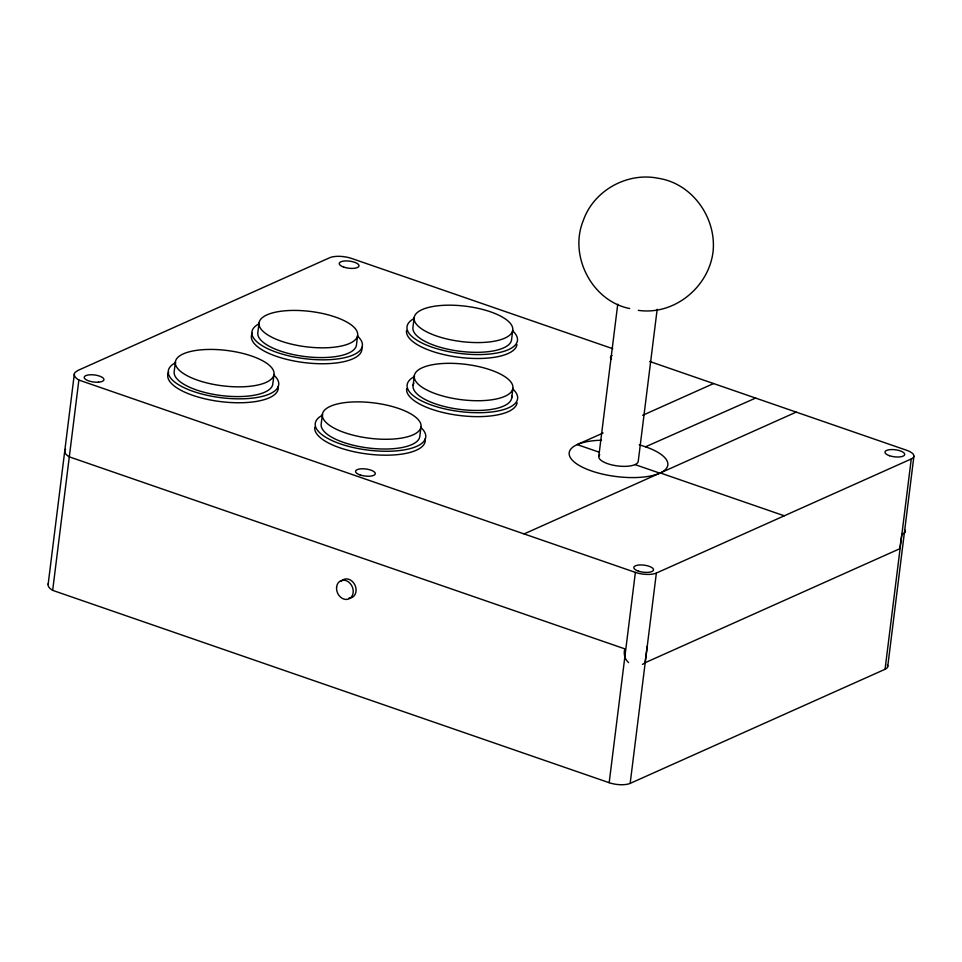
<?xml version="1.0" encoding="UTF-8"?>
<svg xmlns="http://www.w3.org/2000/svg" width="962" height="962" viewBox="0 0 962 962"><rect width="100%" height="100%" fill="white"/><g stroke="black" fill="none" stroke-linecap="round" stroke-linejoin="round"><path stroke-width="1.44" d="M48.148 584.283L74.339 373.965M887.385 665.067A16.45 5.892 7.1 0 1 885.064 669.275L630.17 783.381A15.26 5.471 7.1 0 1 609.174 782.707L52.669 590.367L78.872 380.05A23.172 8.309 7.1 0 1 75.144 372.378L78.03 370.382L329.665 257.744A15.969 5.724 7.1 0 1 351.623 258.453L612.794 348.713M175.409 361.808L174.206 371.56A49.699 17.809 7.1 0 0 220.767 395.49A49.699 17.809 7.1 0 0 272.775 384.211L273.99 374.471A49.699 17.809 7.1 0 0 202.417 349.723A49.699 17.809 7.1 0 0 197.703 380.23A49.699 17.809 7.1 0 0 273.99 374.471M259.055 322.799L257.84 332.551A49.699 17.809 7.1 0 0 304.413 356.481A49.699 17.809 7.1 0 0 356.421 345.202L357.636 335.461A49.699 17.809 7.1 0 0 286.051 310.714A49.699 17.809 7.1 0 0 281.349 341.209A49.699 17.809 7.1 0 0 357.636 335.461M322.414 414.249L321.2 423.989A49.699 17.809 7.1 0 0 367.773 447.919A49.699 17.809 7.1 0 0 419.781 436.64L420.995 426.9A49.699 17.809 7.1 0 0 349.422 402.164A49.699 17.809 7.1 0 0 344.709 432.659A49.699 17.809 7.1 0 0 420.995 426.9M414.165 317.556L412.951 327.296A49.699 17.809 7.1 0 0 459.523 351.226A49.699 17.809 7.1 0 0 511.531 339.947L512.734 330.207A49.699 17.809 7.1 0 0 441.161 305.471A49.699 17.809 7.1 0 0 436.459 335.966A49.699 17.809 7.1 0 0 512.734 330.207M413.095 385.437L414.309 375.697M511.676 398.088L512.878 388.347A49.699 17.809 7.1 0 0 441.305 363.612A49.699 17.809 7.1 0 0 436.604 394.107A49.699 17.809 7.1 0 0 512.878 388.347M598.797 456.349L617.748 304.208M657.178 309.271L638.227 461.411A19.877 7.119 7.1 0 1 614.862 465.536A19.877 7.119 7.1 0 1 599.747 454.617M609.174 782.707L635.377 572.39L78.872 380.05M630.17 783.381L656.361 573.063L911.267 458.958A16.45 5.892 7.1 0 0 906.517 450.228L649.699 361.471M885.064 669.275L911.267 458.958M887.71 666.642L913.9 456.325M642.46 664.369A13.564 12.927 -60.7 0 0 645.033 662.758L647.246 646.284M603.102 432.996L577.188 444.6L599.23 452.212M642.652 415.295L713.576 383.549M524.098 533.922L796.223 412.109M645.033 662.758L899.735 548.749L901.899 534.187A14.574 4.485 1.7 0 0 904.472 529.713M645.514 446.801L755.603 398.076M638.323 310.353C674.182 315.56 708.826 287.205 713.082 251.551C716.534 217.833 692.339 183.417 658.248 178.283C627.284 171.897 593.698 190.464 583.297 220.514C568.71 255.82 591.907 301.07 629.677 308.537M660.293 472.955L784.27 515.8M635.04 464.598L659.836 473.16M656.361 573.063A15.26 5.471 7.1 0 1 635.377 572.39M52.669 590.367A23.172 8.309 7.1 0 1 48.425 583.465M65.572 449.194A23.208 8.321 7.1 0 0 69.3 456.854L624.819 648.857A13.564 12.927 -60.7 0 0 628.571 662.602M611.519 359.079A9.945 3.559 7.1 0 1 612.072 355.555M639.225 444.853A49.699 17.809 7.1 0 1 656.421 474.47A49.699 17.809 7.1 0 1 578.162 464.838A49.699 17.809 7.1 0 1 601.478 440.211M341.185 581.457A9.945 7.985 65.9 0 1 355.026 585.197A9.945 7.985 65.9 0 1 348.797 598.16M516.955 344.624A55.652 19.949 7.1 0 1 458.706 357.263A55.652 19.949 7.1 0 1 406.553 330.459M512.794 330.976A55.652 19.949 7.1 0 1 459.199 353.343A55.652 19.949 7.1 0 1 414.442 318.35M361.772 347.246A55.652 19.949 7.1 0 1 303.607 362.518A55.652 19.949 7.1 0 1 252.309 333.189M357.696 336.231A55.652 19.949 7.1 0 1 304.088 358.598A55.652 19.949 7.1 0 1 259.343 323.605M517.099 402.765A55.652 19.949 7.1 0 1 458.85 415.404A55.652 19.949 7.1 0 1 406.698 388.6M511.604 395.743A49.699 17.809 7.1 0 1 459.668 409.367A49.699 17.809 7.1 0 1 413.876 383.189M512.938 389.117A55.652 19.949 7.1 0 1 459.343 411.483A55.652 19.949 7.1 0 1 414.586 376.491M278.126 386.255A55.652 19.949 7.1 0 1 219.961 401.527A55.652 19.949 7.1 0 1 168.663 372.198M274.05 375.24A55.652 19.949 7.1 0 1 220.442 397.607A55.652 19.949 7.1 0 1 175.697 362.614M425.132 438.684A55.652 19.949 7.1 0 1 370.574 454.377A55.652 19.949 7.1 0 1 314.802 427.14M421.055 427.669A55.652 19.949 7.1 0 1 367.448 450.036A55.652 19.949 7.1 0 1 322.703 415.043M98.521 382.167L96.092 382.215A9.945 3.559 7.1 0 1 84.403 378.174L84.211 377.224A9.945 3.559 7.1 0 1 99.471 376.07A9.945 3.559 7.1 0 1 98.521 382.167M360.028 474.927A9.945 3.559 7.1 0 0 375.288 473.773A9.945 3.559 7.1 0 0 360.978 468.831A9.945 3.559 7.1 0 0 360.028 474.927M343.735 267.099A9.945 3.559 7.1 0 0 358.994 265.945A9.945 3.559 7.1 0 0 344.673 260.991A9.945 3.559 7.1 0 0 343.735 267.099M638.275 571.091A9.945 3.559 7.1 0 0 653.523 569.937A9.945 3.559 7.1 0 0 639.213 564.995A9.945 3.559 7.1 0 0 638.275 571.091M889.441 455.699A9.945 3.559 7.1 0 0 904.701 454.545A9.945 3.559 7.1 0 0 890.379 449.603A9.945 3.559 7.1 0 0 889.441 455.699M336.616 586.964A9.945 7.985 65.9 0 0 348.028 599.23A9.945 7.985 65.9 0 0 350.012 583.273A9.945 7.985 65.9 0 0 336.616 586.964"/></g></svg>
